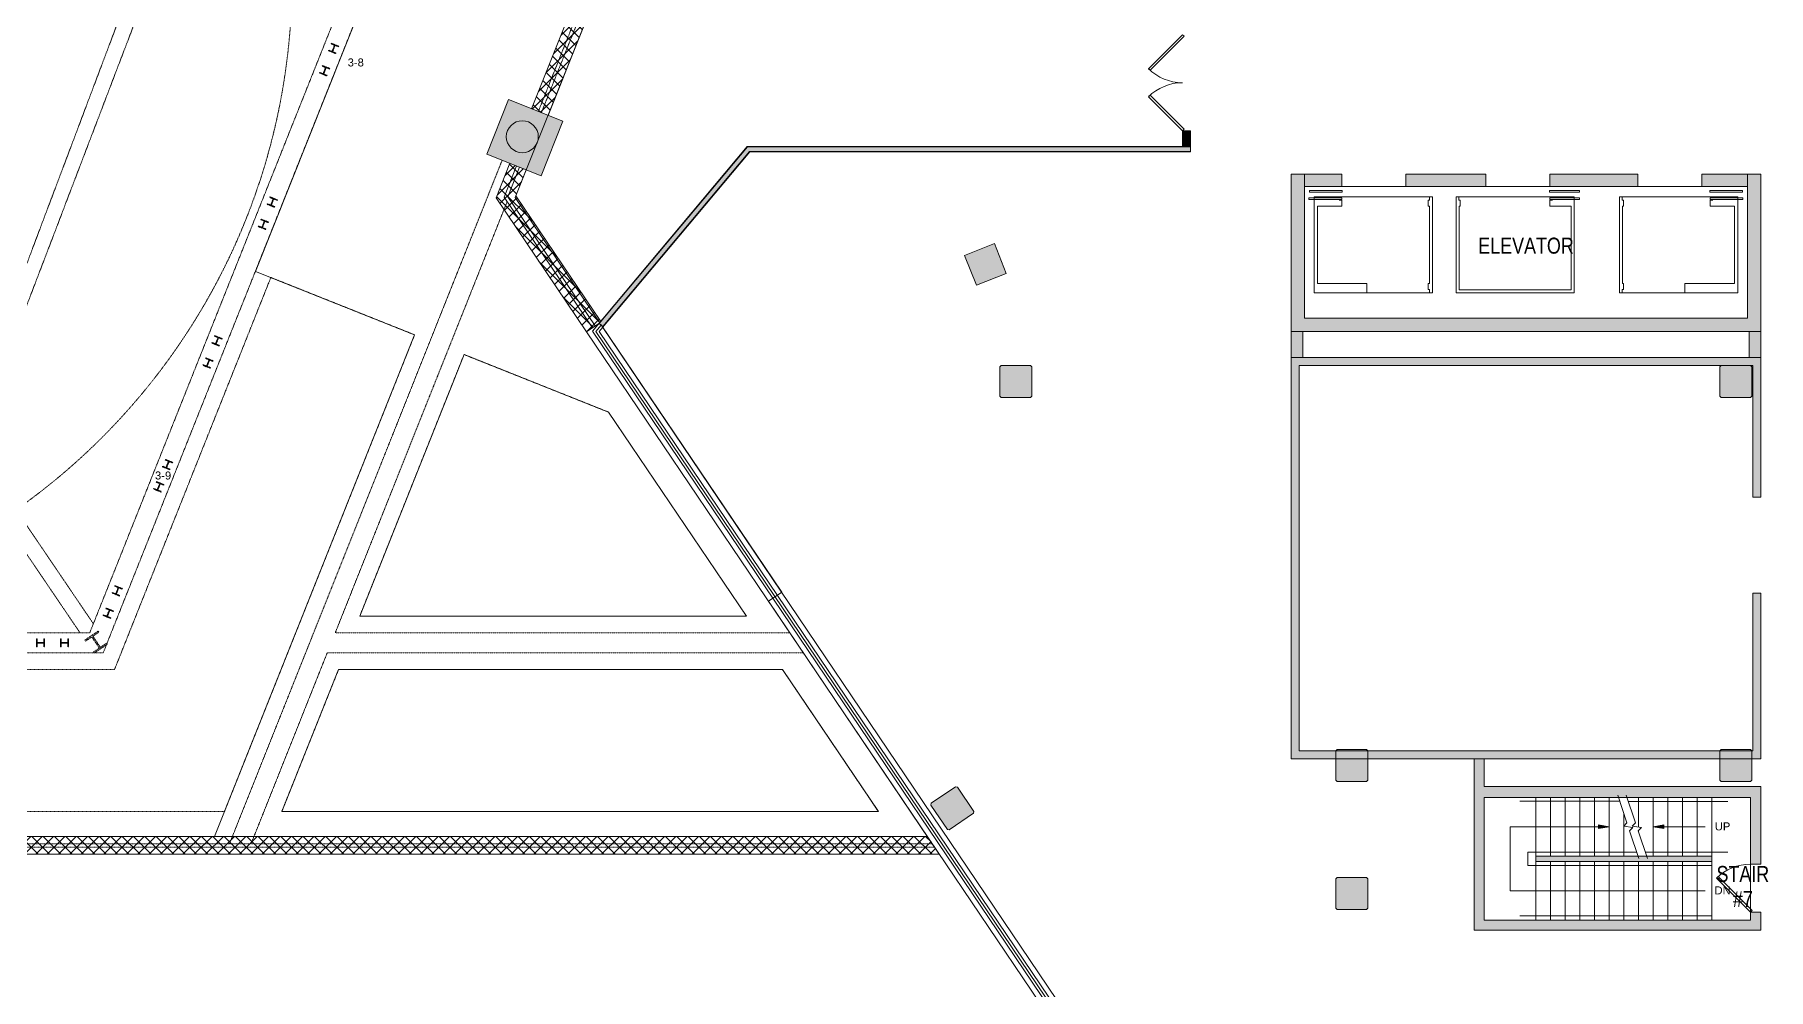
# Model space of a CAD drawing. Header units: inches. Extents: x -13 to 4331, y -638 to 2885.
# Drawn here: x 2208 to 3508, y 78 to 794 of the extents above; entities that cross this region are included whole.
import ezdxf

# ---------------------------------------------------------------- set-up
doc = ezdxf.new("R2010")
doc.units = ezdxf.units.IN
doc.header["$MEASUREMENT"] = 0
doc.linetypes.add('IMPORT-DASHDOT2', pattern=[0.25, 0.125, -0.0625, 0, -0.0625])
doc.linetypes.add('IMPORT-HIDDEN2 _2_', pattern=[0.09375, 0.0625, -0.03125])
doc.layers.get('DEFPOINTS').update_dxf_attribs({"lineweight": 9})
for name, color, linetype, lineweight in [('A-DOOR', 31, 'Continuous', 13), ('A-ELEV', 7, 'Continuous', 9), ('A-FLOR-LEVL', 7, 'Continuous', 9), ('A-FLOR-STRS', 7, 'Continuous', 9), ('A-GLAZ', 7, 'Continuous', 9), ('A-GLAZ-MULL', 7, 'Continuous', 9), ('A-HRAL', 7, 'Continuous', 9), ('A-WALL', 113, 'Continuous', 9), ('A-WALL-PATT', 111, 'Continuous', 13), ('A-WALL-PRHT', 7, 'Continuous', 9), ('Chevy Chase Pavilion_3rd Floor Base_dwg', 8, 'Continuous', 9), ('DEMO', 7, 'IMPORT-HIDDEN2 _2_', 9), ('DEMO-RCP', 7, 'IMPORT-HIDDEN2 _2_', 9), ('I-WALL', 2, 'Continuous', 13), ('NIC', 7, 'Continuous', 9), ('S-COLS', 52, 'Continuous', 13), ('S-STRC', 7, 'IMPORT-DASHDOT2', 9), ('TEXT', 7, 'Continuous', 9), ('TEXT - RCP', 7, 'Continuous', 9)]:
    doc.layers.add(name, color=color, linetype=linetype, lineweight=lineweight)
doc.styles.add('Arial', font='arial.ttf', dxfattribs={"height": 6})
doc.styles.add('Arial_1', font='arial.ttf', dxfattribs={"width": 0.8, "height": 12})
pattern_1 = [(45, (1725.905, 1495.674), (-4.24264, 4.24264), []), (135, (1725.905, 1495.674), (-4.24264, -4.24264), [])]

# ---------------------------------------------------------------- blocks, each defined once
blk = doc.blocks.new('Chevy Chase Pavilion_3rd Floor Base_dwg_column6-5518004-FIRST FLOOR POWER _ SIGNAL')
at = {"layer": 'A-WALL-PATT', "lineweight": 9}
blk.add_hatch(color=7, dxfattribs=at).paths.add_polyline_path([(-250.3, 658.7), (-226.3, 658.7), (-226.3, 682.7), (-250.3, 682.7)], flags=0)
at = {"layer": 'S-COLS', "color": 7, "lineweight": 9, "flags": 128}
blk.add_lwpolyline([(-250.3, 658.7), (-226.3, 658.7), (-226.3, 682.7), (-250.3, 682.7)], close=True, dxfattribs=at)
blk = doc.blocks.new('Chevy Chase Pavilion_3rd Floor Base_dwg__U4-5518007-FIRST FLOOR POWER _ SIGNAL')
at = {"layer": 'A-DOOR', "color": 7, "lineweight": 9, "flags": 128}
blk.add_lwpolyline([(0, 0), (-25.5, -25.5), (-26.1, -24.8), (-26.7, -24.2), (-1.2, 1.2)], close=True, dxfattribs=at)
at = {"layer": 'A-DOOR', "color": 7, "lineweight": 9}
blk.add_arc((0, 0), 36, 180, 225, dxfattribs=at)
blk = doc.blocks.new('Chevy Chase Pavilion_3rd Floor Base_dwg_cut-5518010-FIRST FLOOR POWER _ SIGNAL')
at = {"layer": 'A-FLOR-STRS', "flags": 128}
blk.add_lwpolyline([(-1, 0), (-0.125, 0), (-0.0625, -0.125), (0.0625, 0.125), (0.125, 0), (1, 0)], dxfattribs=at)
blk = doc.blocks.new('Chevy Chase Pavilion_3rd Floor Base_dwg__U3-5518005-FIRST FLOOR POWER _ SIGNAL')
at = {"layer": 'A-DOOR', "color": 7, "lineweight": 9, "flags": 128}
blk.add_lwpolyline([(0, 0), (25.5, 25.5), (26.1, 24.8), (26.7, 24.2), (1.2, -1.2)], close=True, dxfattribs=at)
at = {"layer": 'A-DOOR', "color": 7, "lineweight": 9}
blk.add_arc((0, 0), 36, 0, 45, dxfattribs=at)
blk = doc.blocks.new('Chevy Chase Pavilion_3rd Floor Base_dwg__U3-5518006-FIRST FLOOR POWER _ SIGNAL')
at = {"layer": 'A-DOOR', "color": 7, "lineweight": 9, "flags": 128}
blk.add_lwpolyline([(0, 0), (25.5, 25.5), (26.1, 24.8), (26.7, 24.2), (1.2, -1.2)], close=True, dxfattribs=at)
at = {"layer": 'A-DOOR', "color": 7, "lineweight": 9}
blk.add_arc((0, 0), 36, 0, 45, dxfattribs=at)
blk = doc.blocks.new('Chevy Chase Pavilion_3rd Floor Base_dwg_col-W-5518012-FIRST FLOOR POWER _ SIGNAL')
at = {"layer": 'A-WALL-PATT', "linetype": 'IMPORT-HIDDEN2 _2_', "lineweight": 9}
blk.add_hatch(color=7, dxfattribs=at).paths.add_polyline_path([(1, 1), (1, 0.92), (0.54, 0.92), (0.54, 0.08), (1, 0.08), (1, 0), (0, 0), (0, 0.08), (0.46, 0.08), (0.46, 0.92), (0, 0.92), (0, 1), (0.9, 1)], flags=0)
at = {"layer": 'DEMO', "flags": 128}
blk.add_lwpolyline([(0, 0.08), (0.46, 0.08), (0.46, 0.92), (0, 0.92), (0, 1), (1, 1), (1, 0.92), (0.54, 0.92), (0.54, 0.08), (1, 0.08), (1, 0), (0, 0)], close=True, dxfattribs=at)
blk = doc.blocks.new('Chevy Chase Pavilion_3rd Floor Base_dwg-5020009-FIRST FLOOR POWER _ SIGNAL')
at = {"layer": 'A-FLOR-STRS'}
for points in [[(3380.6, 198.9), (3380.6, 201.6), (3388.6, 200.2)], [(3429.6, 198.9), (3421.6, 200.2), (3429.6, 201.6)]]:
    blk.add_hatch(color=256, dxfattribs=at).paths.add_polyline_path(points, flags=0)
at = {"layer": 'A-WALL-PATT', "lineweight": 9}
for points in [[(2587.6, 688.5), (2603.9, 729.4), (2563.1, 745.7), (2546.8, 704.8), (2576.5, 693)], [(3502.3, 571.6), (3502.3, 689.6), (3492.3, 689.6), (3492.3, 581.6), (3160, 581.6), (3160, 689.6), (3150, 689.6), (3150, 571.6), (3493.6, 571.6)], [(3188, 680.5), (3188, 689.6), (3160, 689.6), (3160, 680.5)], [(3236, 680.5), (3296, 680.5), (3296, 689.6), (3236, 689.6), (3236, 680.5)], [(3410, 680.5), (3410, 689.6), (3344, 689.6), (3344, 680.5)], [(3492.3, 680.5), (3492.3, 689.6), (3458, 689.6), (3458, 680.5), (3486, 680.5)], [(3156, 552.2), (3158.7, 552.2), (3158.7, 571.6), (3150, 571.6), (3150, 552.2)], [(3496.3, 552.2), (3502.3, 552.2), (3502.3, 571.6), (3493.6, 571.6), (3493.6, 552.2)], [(2932.6, 522.2), (2954.6, 522.2), (2955.6, 523.2), (2955.6, 545.2), (2954.6, 546.2), (2932.6, 546.2), (2931.6, 545.2), (2931.6, 523.2)], [(3156, 251.2), (3183.6, 251.2), (3183.6, 257.2), (3156, 257.2), (3156, 546.2), (3496.3, 546.2), (3496.3, 447.4), (3502.3, 447.4), (3502.3, 552.2), (3150, 552.2), (3150, 251.2)], [(3494.6, 522.2), (3495.6, 523.2), (3495.6, 545.2), (3494.6, 546.2), (3472.6, 546.2), (3471.6, 545.2), (3471.6, 523.2), (3472.6, 522.2)], [(3502.3, 251.2), (3502.3, 251.2), (3502.3, 375.4), (3496.3, 375.4), (3496.3, 257.2), (3495.6, 257.2), (3495.6, 251.2), (3496.3, 251.2)], [(3184.6, 234.2), (3206.6, 234.2), (3207.6, 235.2), (3207.6, 257.2), (3206.6, 258.2), (3184.6, 258.2), (3183.6, 257.2), (3183.6, 235.2)], [(3297.1, 251.2), (3471.6, 251.2), (3471.6, 257.2), (3207.6, 257.2), (3207.6, 251.2), (3294.8, 251.2)], [(3373.5, 122.6), (3378.3, 122.6), (3376.4, 128.3), (3375.4, 127.5), (3374.6, 127.3), (3374, 127.4), (3373.5, 127.8), (3373.2, 128.5), (3373, 129.3), (3372.9, 130.2), (3294.8, 130.2), (3294.8, 222.2), (3494.6, 222.2), (3494.6, 172.2), (3502.3, 172.2), (3502.3, 230.3), (3294.8, 230.3), (3294.8, 251.2), (3287.2, 251.2), (3287.2, 122.6), (3372.9, 122.6)], [(3472.6, 234.2), (3494.6, 234.2), (3495.6, 235.2), (3495.6, 257.2), (3494.6, 258.2), (3472.6, 258.2), (3471.6, 257.2), (3471.6, 235.2)], [(2893.7, 198), (2911.9, 210.3), (2912.2, 211.7), (2899.8, 229.9), (2898.4, 230.2), (2880.2, 217.8), (2879.9, 216.4), (2892.3, 198.2)], [(3376.4, 174.2), (3465.6, 174.2), (3465.6, 178.2), (3333.6, 178.2), (3333.6, 174.2), (3338.8, 174.2)], [(3206.6, 138.2), (3207.6, 139.2), (3207.6, 161.2), (3206.6, 162.2), (3184.6, 162.2), (3183.6, 161.2), (3183.6, 139.2), (3184.6, 138.2)], [(3379.5, 122.6), (3502.3, 122.6), (3502.3, 136.2), (3494.6, 136.2), (3494.6, 130.2), (3372.9, 130.2), (3373, 129.3), (3373.2, 128.3), (3373.5, 127.8), (3374, 127.4), (3374.6, 127.3), (3375.4, 127.5), (3376.4, 128.3), (3378.3, 122.6)]]:
    blk.add_hatch(color=7, dxfattribs=at).paths.add_polyline_path(points, flags=0)
h = blk.add_hatch(color=7, dxfattribs=at)
h.paths.add_polyline_path([(3074.5, 706.4), (3074.5, 706.7), (3068.5, 706.7), (3068.5, 706.4)], flags=0)
h.paths.add_polyline_path([(3073.8, 710.2), (3074.5, 710.2), (3074.5, 722.3), (3068.5, 722.3), (3068.5, 710.2), (3073.4, 710.2)], flags=0)
at = {"layer": 'A-WALL-PRHT'}
h = blk.add_hatch(dxfattribs=at)
h.set_pattern_fill('FP_2', color=256, style=0, pattern_type=2)
h.set_pattern_definition(pattern_1)
h.paths.add_polyline_path([(1999, 179.6), (2886.2, 179.6), (2877.3, 192.9), (1563.5, 192.9), (1471.7, 328.3), (1589.5, 407.7), (1393.6, 694.3), (1277.1, 615.4), (1177.1, 762.9), (1469.3, 1495.7), (1697.9, 1495.7), (1697.9, 1508.9), (1460.3, 1508.9), (1115, 642.9), (1040.7, 628.7), (996.5, 646.3), (968.6, 685.1), (1037.3, 857.2), (1025, 862.1), (953.6, 683.3), (988, 635.5), (1039.3, 615), (1124.6, 631.3), (1171.2, 748.1), (1273.3, 597.2), (1391.3, 676.1), (1570.9, 411.6), (1453.3, 331.9), (1556.5, 179.6), (1823.9, 179.6)], flags=0)
h = blk.add_hatch(dxfattribs=at)
h.set_pattern_fill('FP_2', color=256, style=0, pattern_type=2)
h.set_pattern_definition(pattern_1)
h.paths.add_polyline_path([(2592.8, 733.8), (2661.5, 906.3), (2253.1, 1508.9), (2061.9, 1508.9), (2061.9, 1495.7), (2246, 1495.7), (2646.6, 904.6), (2580.5, 738.7)], flags=0)
h = blk.add_hatch(dxfattribs=at)
h.set_pattern_fill('FP_9', color=256, style=0, pattern_type=2)
h.set_pattern_definition([(45, (2553.804, 571.528), (-4.24264, 4.24264), []), (135, (2553.804, 571.528), (-4.24264, -4.24264), [])])
h.paths.add_polyline_path([(2621.6, 571.5), (2631.6, 578.3), (2632.3, 579.2), (2568.7, 673.5), (2576.5, 693), (2564.2, 697.9), (2553.8, 671.9), (2568.7, 649.8)], flags=0)
at = {"layer": 'A-ELEV'}
for p, q in [((3253.9, 603.3), (3253.9, 600.8)), ((3398.4, 603.3), (3398.4, 600.8))]:
    blk.add_line(p, q, dxfattribs=at)
at = {"layer": 'A-ELEV', "flags": 128}
for points in [[(3188.3, 677.5), (3188.3, 676.3), (3163.7, 676.3), (3163.7, 677.5), (3188.3, 677.5)], [(3343.8, 677.5), (3343.8, 676.3), (3366.3, 676.3), (3366.3, 677.5), (3343.8, 677.5)], [(3464, 677.5), (3464, 676.3), (3488.6, 676.3), (3488.6, 677.5), (3464, 677.5)], [(3188, 672), (3188, 670.8), (3163.4, 670.8), (3163.4, 672), (3188, 672)], [(3167.3, 600.8), (3167.3, 672.8), (3256, 672.8), (3256, 600.8), (3167.3, 600.8)], [(3186, 670.3), (3188, 670.3), (3188, 665.8), (3169.7, 665.8), (3169.7, 607.8), (3206.9, 607.8), (3206.9, 600.8)], [(3253.9, 672.8), (3253.9, 670.3), (3252.9, 670.3), (3252.9, 665.8), (3253.7, 665.8), (3253.7, 607.8), (3252.9, 607.8), (3252.9, 603.3), (3253.9, 603.3)], [(3362.4, 600.8), (3362.4, 672.8), (3273.7, 672.8), (3273.7, 600.8), (3362.4, 600.8)], [(3275.8, 672.8), (3275.8, 670.3), (3276.8, 670.3), (3276.8, 665.8), (3276, 665.8), (3276, 603), (3360, 603), (3360, 665.8), (3344, 665.8), (3344, 670.3), (3346, 670.3)], [(3344, 672), (3344, 670.8), (3366.3, 670.8), (3366.3, 672), (3344, 672)], [(3485, 600.8), (3485, 672.8), (3396.3, 672.8), (3396.3, 600.8), (3485, 600.8)], [(3398.4, 672.8), (3398.4, 670.3), (3399.4, 670.3), (3399.4, 665.8), (3398.6, 665.8), (3398.6, 607.8), (3399.4, 607.8), (3399.4, 603.3), (3398.4, 603.3)], [(3466.3, 670.3), (3464.3, 670.3), (3464.3, 665.8), (3482.6, 665.8), (3482.6, 607.8), (3445.4, 607.8), (3445.4, 600.8)], [(3464.3, 672), (3464.3, 670.8), (3488.9, 670.8), (3488.9, 672), (3464.3, 672)]]:
    blk.add_lwpolyline(points, dxfattribs=at)
at = {"layer": 'A-FLOR-LEVL', "flags": 128}
blk.add_lwpolyline([(2342.6, 192.9), (2492.7, 569.2), (2373.3, 616.8), (2479.4, 882.9), (2166.6, 1344.7), (1572, 1344.7), (1516.9, 1206.7), (1378.7, 1268.5)], dxfattribs=at)
for points in [[(3492.3, 581.6), (3160, 581.6), (3160, 680.5), (3492.3, 680.5)], [(2529.8, 554.4), (2451.6, 358.2), (2741.5, 358.2), (2638.2, 511.2)], [(2768.5, 318.2), (2435.7, 318.2), (2393.1, 211.6), (2840.5, 211.6)]]:
    blk.add_lwpolyline(points, close=True, dxfattribs=at)
at = {"layer": 'A-FLOR-STRS'}
for p, q in [((3333.6, 222.2), (3333.6, 130.2)), ((3344.6, 222.2), (3344.6, 178.2)), ((3355.6, 222.2), (3355.6, 178.2)), ((3366.6, 222.2), (3366.6, 178.2)), ((3377.6, 222.2), (3377.6, 178.2)), ((3388.6, 222.2), (3388.6, 178.2)), ((3410.6, 222.2), (3410.6, 200)), ((3421.6, 222.2), (3421.6, 178.2)), ((3432.6, 222.2), (3432.6, 178.2)), ((3443.6, 222.2), (3443.6, 178.2)), ((3454.6, 222.2), (3454.6, 178.2)), ((3396.6, 219.3), (3321.6, 219.3)), ((3399.6, 210.1), (3399.6, 178.2)), ((3477.6, 219.2), (3402.9, 219.2)), ((3380.6, 198.9), (3380.6, 201.6)), ((3380.6, 201.6), (3388.6, 200.2)), ((3388.6, 200.2), (3380.6, 198.9)), ((3410.6, 197.7), (3410.6, 196.1)), ((3421.6, 200.2), (3429.6, 201.6)), ((3421.6, 200.2), (3460.6, 200.2)), ((3429.6, 198.9), (3421.6, 200.2)), ((3429.6, 201.6), (3429.6, 198.9)), ((3361.2, 174.2), (3333.6, 174.2)), ((3344.6, 174.2), (3344.6, 130.2)), ((3355.6, 174.2), (3355.6, 130.2)), ((3366.6, 174.2), (3366.6, 130.2)), ((3377.6, 174.2), (3377.6, 130.2)), ((3388.6, 174.2), (3388.6, 130.2)), ((3399.6, 174.2), (3399.6, 130.2)), ((3410.6, 174.2), (3410.6, 130.2)), ((3477.6, 181.2), (3415.6, 181.2)), ((3421.6, 174.2), (3421.6, 130.2)), ((3432.6, 174.2), (3432.6, 130.2)), ((3443.6, 174.2), (3443.6, 130.2)), ((3454.6, 174.2), (3454.6, 130.2)), ((3465.6, 174.2), (3465.6, 130.2)), ((3321.6, 133.3), (3465.6, 133.3))]:
    blk.add_line(p, q, dxfattribs=at)
at = {"layer": 'A-FLOR-STRS', "flags": 128}
for points in [[(3465.6, 222.2), (3465.6, 178.2), (3333.6, 178.2)], [(3388.6, 200.2), (3314.2, 200.2), (3314.2, 152.2), (3460.6, 152.2)], [(3409.3, 181.2), (3327.6, 181.2), (3327.6, 171.2), (3465.6, 171.2)]]:
    blk.add_lwpolyline(points, dxfattribs=at)
at = {"layer": 'A-GLAZ', "flags": 128}
blk.add_lwpolyline([(2632.7, 576.5), (2628.7, 571.7), (3437.3, -625.7)], dxfattribs=at)
at = {"layer": 'A-GLAZ-MULL', "flags": 128}
for points in [[(3434.9, -625.7), (2626.2, 571.9), (2742.1, 710.4), (3068.5, 710.4), (3068.5, 710.2)], [(3068.5, 706.7), (3068.5, 706.4), (2744, 706.4), (2631.2, 571.6), (3439.7, -625.7)]]:
    blk.add_lwpolyline(points, dxfattribs=at)
at = {"layer": 'A-HRAL', "flags": 128}
for points in [[(2569.2, 695.9), (2559.8, 672.5), (2626, 574.5)], [(2628.1, 575.9), (2562.7, 672.8), (2571.5, 694.9)]]:
    blk.add_lwpolyline(points, dxfattribs=at)
at = {"layer": 'A-WALL', "color": 7}
for p, q in [((3068.5, 706.4), (3068.5, 706.7)), ((2633.8, 574.8), (3444.5, -625.7)), ((3158.7, 571.6), (3158.7, 552.2)), ((3493.6, 571.6), (3493.6, 552.2)), ((3150, 552.2), (3502.3, 552.2))]:
    blk.add_line(p, q, dxfattribs=at)
at = {"layer": 'A-WALL', "color": 7, "flags": 128}
for points in [[(2563.1, 745.7), (2603.9, 729.4), (2587.6, 688.5), (2546.8, 704.8)], [(3410, 680.5), (3344, 680.5), (3344, 689.6), (3410, 689.6)], [(3333.6, 174.2), (3333.6, 178.2), (3465.6, 178.2), (3465.6, 174.2)]]:
    blk.add_lwpolyline(points, close=True, dxfattribs=at)
for points in [[(3068.5, 710.2), (3068.5, 722.3), (3074.5, 722.3), (3074.5, 710.2)], [(3074.5, 706.7), (3074.5, 706.4), (3068.5, 706.4)], [(3150, 571.6), (3150, 251.2), (3502.3, 251.2), (3502.3, 375.4), (3496.3, 375.4), (3496.3, 257.2), (3156, 257.2), (3156, 546.2), (3496.3, 546.2), (3496.3, 447.4), (3502.3, 447.4), (3502.3, 689.6)], [(3160, 581.6), (3492.3, 581.6), (3492.3, 689.6), (3502.3, 689.6), (3502.3, 571.6), (3150, 571.6), (3150, 689.6), (3160, 689.6), (3160, 581.6)], [(3160, 680.5), (3188, 680.5), (3188, 689.6), (3160, 689.6)], [(3236, 680.5), (3296, 680.5), (3296, 689.6), (3236, 689.6), (3236, 680.5)], [(3492.3, 680.5), (3458, 680.5), (3458, 689.6), (3492.3, 689.6)], [(3430.1, -625.7), (2621.6, 571.5), (2631.5, 578.2)], [(3294.8, 130.2), (3494.6, 130.2), (3494.6, 136.2), (3502.3, 136.2), (3502.3, 122.6), (3287.2, 122.6), (3287.2, 251.2)], [(3294.8, 251.2), (3294.8, 230.3), (3502.3, 230.3), (3502.3, 172.2), (3494.6, 172.2), (3494.6, 222.2), (3294.8, 222.2), (3294.8, 130.2)]]:
    blk.add_lwpolyline(points, dxfattribs=at)
at = {"layer": 'A-WALL-PRHT', "flags": 128}
for points in [[(2886.2, 179.6), (1556.5, 179.6), (1453.3, 331.9), (1570.9, 411.6), (1391.3, 676.1), (1273.3, 597.2), (1171.2, 748.1), (1124.6, 631.3), (1039.3, 615), (988, 635.5), (953.6, 683.3), (1025, 862.1), (1037.3, 857.2), (968.6, 685.1), (996.5, 646.3), (1040.7, 628.7), (1115, 642.9), (1460.3, 1508.9), (1697.9, 1508.9)], [(2061.9, 1508.9), (2253.1, 1508.9), (2661.5, 906.3), (2592.8, 733.8)], [(2877.3, 192.9), (1563.5, 192.9), (1471.7, 328.3), (1589.5, 407.7), (1394.7, 695), (1277.1, 615.4), (1177.1, 762.9), (1469.3, 1495.7), (1697.9, 1495.7)], [(2061.9, 1495.7), (2246, 1495.7), (2646.6, 904.6), (2580.5, 738.7)], [(2564.2, 697.9), (2553.8, 671.9), (2621.6, 571.5), (2631.5, 578.2)], [(2632.3, 579.2), (2568.7, 673.5), (2576.5, 693)]]:
    blk.add_lwpolyline(points, dxfattribs=at)
at = {"layer": 'DEFPOINTS', "linetype": 'IMPORT-HIDDEN2 _2_'}
blk.add_circle((1913.8, 836.4), 487, dxfattribs=at)
at = {"layer": 'DEMO'}
for p, q in [((1975.2, 760.5), (2251.8, 352.5)), ((1965.3, 753.7), (2241.8, 345.7))]:
    blk.add_line(p, q, dxfattribs=at)
at = {"layer": 'DEMO', "flags": 128}
for points in [[(2880.9, 187.5), (1560.6, 187.5), (1463.8, 330.3), (1582, 408.9), (1393.6, 687.1), (1275.4, 608.1), (1171.1, 762.3), (1465.7, 1501), (1697.9, 1501)], [(2061.9, 1503.5), (2250.2, 1503.5), (2655.5, 905.6), (2587.8, 735.8)], [(2061.9, 1501), (2248.9, 1501), (2652.7, 905.3), (2585.5, 736.7)], [(2882.6, 185), (1559.3, 185), (1460.3, 330.9), (1578.5, 409.6), (1392.9, 683.6), (1274.8, 604.7), (1169.9, 759.5), (1120.7, 636), (1039.9, 620.5), (991.4, 639.9), (959.7, 684), (1029.9, 860.1)], [(2451.6, 358.2), (2529.8, 554.4), (2638.2, 511.2), (2741.5, 358.2), (2451.6, 358.2)]]:
    blk.add_lwpolyline(points, dxfattribs=at)
for points in [[(1348.8, 785.1), (1656.7, 330.7), (2259.2, 330.7), (2479.4, 882.9), (2166.6, 1344.7), (1572, 1344.7)], [(1365.7, 786.9), (1664.7, 345.7), (2249.1, 345.7), (2462.6, 881.1), (2158.6, 1329.7), (1582.1, 1329.7)], [(1520.3, 800.1), (1731.5, 477.7), (2158.5, 477.7), (2307.7, 868.5), (2092.9, 1197.7), (1670, 1197.7)], [(1533.6, 800.6), (1736.9, 489.7), (2151.8, 489.7), (2294.5, 868.1), (2086.9, 1185.7), (1677.8, 1185.7)], [(1599.8, 392.4), (1497.8, 323.3), (1573.4, 211.6), (2350.1, 211.6), (2492.7, 569.2), (2384.9, 612.2), (2267.7, 318.2), (1650.1, 318.2)], [(2393.1, 211.6), (2435.7, 318.2), (2768.5, 318.2), (2840.5, 211.6)]]:
    blk.add_lwpolyline(points, close=True, dxfattribs=at)
at = {"layer": 'DEMO-RCP'}
for p, q in [((1975.2, 760.5), (2251.8, 352.5)), ((1965.3, 753.7), (2241.8, 345.7))]:
    blk.add_line(p, q, dxfattribs=at)
at = {"layer": 'DEMO-RCP', "flags": 128}
for points in [[(1348.8, 785.1), (1656.7, 330.7), (2259.2, 330.7), (2479.4, 882.9), (2166.6, 1344.7), (1572, 1344.7)], [(1365.7, 786.9), (1664.7, 345.7), (2249.1, 345.7), (2462.6, 881.1), (2158.6, 1329.7), (1582.1, 1329.7)], [(1520.3, 800.1), (1731.5, 477.7), (2158.5, 477.7), (2307.7, 868.5), (2092.9, 1197.7), (1670, 1197.7)], [(1533.6, 800.6), (1736.9, 489.7), (2151.8, 489.7), (2294.5, 868.1), (2086.9, 1185.7), (1677.8, 1185.7)]]:
    blk.add_lwpolyline(points, close=True, dxfattribs=at)
at = {"layer": 'NIC'}
blk.add_line((2768, 376.1), (2632.6, 576.6), dxfattribs=at)
at = {"layer": 'NIC', "flags": 128}
blk.add_lwpolyline([(2631.5, 578.2), (2568.1, 672.1), (2661.5, 906.3), (2253.1, 1508.9), (1460.3, 1508.9), (1178, 801), (1025, 862.1), (953.6, 683.3), (988, 635.5), (1039.3, 615), (1124.6, 631.3), (1171.2, 748.1), (1273.3, 597.2), (1298.1, 560), (1428.2, 369.4), (1453.3, 331.9), (1556.5, 179.6), (2886.2, 179.6), (2758, 369.4), (2768, 376.1)], dxfattribs=at)
blk.add_lwpolyline([(3294.8, 130.2), (3494.6, 130.2), (3494.6, 222.2), (3294.8, 222.2)], close=True, dxfattribs=at)
at = {"layer": 'S-COLS', "color": 7, "lineweight": 9, "flags": 128}
for points in [[(2931.6, 523.2), (2932.6, 522.2), (2954.6, 522.2), (2955.6, 523.2), (2955.6, 545.2), (2954.6, 546.2), (2932.6, 546.2), (2931.6, 545.2)], [(3471.6, 523.2), (3472.6, 522.2), (3494.6, 522.2), (3495.6, 523.2), (3495.6, 545.2), (3494.6, 546.2), (3472.6, 546.2), (3471.6, 545.2)], [(3183.6, 235.2), (3184.6, 234.2), (3206.6, 234.2), (3207.6, 235.2), (3207.6, 257.2), (3206.6, 258.2), (3184.6, 258.2), (3183.6, 257.2)], [(3471.6, 235.2), (3472.6, 234.2), (3494.6, 234.2), (3495.6, 235.2), (3495.6, 257.2), (3494.6, 258.2), (3472.6, 258.2), (3471.6, 257.2)], [(2892.3, 198.2), (2893.7, 198), (2911.9, 210.3), (2912.2, 211.7), (2899.8, 229.9), (2898.4, 230.2), (2880.2, 217.8), (2879.9, 216.4)], [(3183.6, 139.2), (3184.6, 138.2), (3206.6, 138.2), (3207.6, 139.2), (3207.6, 161.2), (3206.6, 162.2), (3184.6, 162.2), (3183.6, 161.2)]]:
    blk.add_lwpolyline(points, close=True, dxfattribs=at)
at = {"layer": 'S-COLS', "color": 7, "lineweight": 9}
blk.add_circle((2573.5, 717.8), 12, dxfattribs=at)
at = {"layer": 'S-STRC'}
blk.add_line((2558.4, 700.2), (2353.9, 187.5), dxfattribs=at)
at = {"layer": 'S-STRC', "flags": 128}
for points in [[(2562.1, 669.1), (2433.2, 345.7), (2774, 345.7)], [(2784.2, 330.7), (2427.2, 330.7), (2370.1, 187.5)]]:
    blk.add_lwpolyline(points, dxfattribs=at)
at = {"extrusion": (0, 0, -1), "zscale": -1, "rotation": 270}
blk.add_blockref('Chevy Chase Pavilion_3rd Floor Base_dwg__U3-5518005-FIRST FLOOR POWER _ SIGNAL', (-3068.5, 794.3), dxfattribs=at)
at = {"extrusion": (0, 0, -1)}
for p, xscale, yscale, zscale, rotation in [((-2433.6, 780.1), 6.000000000000001, 6.000000000000001, -6.000000000000001, 21.74196118032379), ((-2426.9, 763.4), 6.000000000000001, 6.000000000000001, -6.000000000000001, 21.74196118032379), ((-2387.6, 664.9), 6.000000000000001, 6.000000000000001, -6.000000000000001, 21.74196118032379), ((-2381, 648.2), 6.000000000000001, 6.000000000000001, -6.000000000000001, 21.74196118032379), ((-2346.2, 560.8), 6.000000000000001, 6.000000000000001, -6.000000000000001, 21.74196118032379), ((-2339.5, 544.1), 6.000000000000001, 6.000000000000001, -6.000000000000001, 21.74196118032379), ((-2309.1, 468), 6.000000000000001, 6.000000000000001, -6.000000000000001, 21.74196118032379), ((-2302.5, 451.3), 6.000000000000001, 6.000000000000001, -6.000000000000001, 21.74196118032379), ((-2271.4, 373.3), 6.000000000000001, 6.000000000000001, -6.000000000000001, 21.74196118032379), ((-2264.7, 356.5), 6.000000000000001, 6.000000000000001, -6.000000000000001, 21.74196118032379), ((-2209.2, 335.2), 6.000000000000002, 6.000000000000002, -6.000000000000002, 90.00000000000392), ((-2227.2, 335.2), 6.000000000000002, 6.000000000000002, -6.000000000000002, 90.00000000000392), ((-2245.5, 340.3), 12, 12, -12, 145.8709805901175)]:
    blk.add_blockref('Chevy Chase Pavilion_3rd Floor Base_dwg_col-W-5518012-FIRST FLOOR POWER _ SIGNAL', p, dxfattribs=dict(at, xscale=xscale, yscale=yscale, zscale=zscale, rotation=rotation))
for name, p, rotation in [('Chevy Chase Pavilion_3rd Floor Base_dwg__U3-5518006-FIRST FLOOR POWER _ SIGNAL', (3068.5, 722.3), 90), ('Chevy Chase Pavilion_3rd Floor Base_dwg_column6-5518004-FIRST FLOOR POWER _ SIGNAL', (3390.6, 87.3), 21.74200000000094), ('Chevy Chase Pavilion_3rd Floor Base_dwg__U4-5518007-FIRST FLOOR POWER _ SIGNAL', (3494.6, 136.2), 270)]:
    blk.add_blockref(name, p, dxfattribs=dict(rotation=rotation))
at = {"xscale": 24.99999999999999, "yscale": 24.99999999999999, "zscale": 24.99999999999999, "rotation": 288.4112453298256}
for p in [(3402.9, 200.2), (3409.3, 200.2)]:
    blk.add_blockref('Chevy Chase Pavilion_3rd Floor Base_dwg_cut-5518010-FIRST FLOOR POWER _ SIGNAL', p, dxfattribs=at)
at = {"layer": 'A-FLOR-STRS', "char_height": 6, "attachment_point": 2, "line_spacing_factor": 0.941778, "style": 'Arial'}
for s, insert, width in [('UP', (3473.6, 203.5), 13.884), ('DN', (3473.6, 155.5), 14.398)]:
    blk.add_mtext(s, dxfattribs=dict(at, insert=insert, width=width))
at = {"layer": 'S-COLS', "color": 7, "lineweight": 9, "char_height": 6, "width": 14.471, "attachment_point": 2, "line_spacing_factor": 0.941778, "style": 'Arial'}
for s, insert in [('3-8', (2448.6, 776.5)), ('3-9', (2304.1, 466.7))]:
    blk.add_mtext(s, dxfattribs=dict(at, insert=insert))
at = {"layer": 'TEXT', "insert": (3326.2, 642.1), "char_height": 12, "width": 84.623, "attachment_point": 2, "line_spacing_factor": 0.941778, "style": 'Arial_1'}
blk.add_mtext('ELEVATOR', dxfattribs=at)
at = {"layer": 'TEXT - RCP', "insert": (3488.8, 170.8), "char_height": 12, "width": 45.544, "attachment_point": 2, "line_spacing_factor": 0.941778, "style": 'Arial_1'}
blk.add_mtext('STAIR\\P#7', dxfattribs=at)

msp = doc.modelspace()

# ---------------------------------------------------------------- hatches: boundary and pattern name
at = {"layer": 'A-WALL-PATT', "lineweight": 9}
for points in [[(2633.84, 575.55), (2743.87, 706.69), (2739.3, 706.69), (2631.16, 577.8)], [(2874.1, 706.69), (3074.5, 706.69), (3074.5, 710.19), (2742.24, 710.19), (2739.3, 706.69), (2831.02, 706.69)]]:
    msp.add_hatch(color=7, dxfattribs=at).paths.add_polyline_path(points, flags=0)

# ---------------------------------------------------------------- linework, layer by layer
at = {"layer": 'I-WALL', "color": 8, "lineweight": 20}
for p, q in [((2742.24, 710.19), (2631.16, 577.8)), ((2633.84, 575.55), (2743.87, 706.69)), ((3074.5, 710.19), (2742.24, 710.19)), ((2743.87, 706.69), (3074.5, 706.69)), ((3074.5, 706.69), (3074.5, 710.19)), ((2631.16, 577.8), (2633.84, 575.55))]:
    msp.add_line(p, q, dxfattribs=at)

# ---------------------------------------------------------------- block references
at = {"layer": 'Chevy Chase Pavilion_3rd Floor Base_dwg', "color": 7}
msp.add_blockref('Chevy Chase Pavilion_3rd Floor Base_dwg-5020009-FIRST FLOOR POWER _ SIGNAL', (0, 0), dxfattribs=at)

doc.saveas('drawing.dxf')
